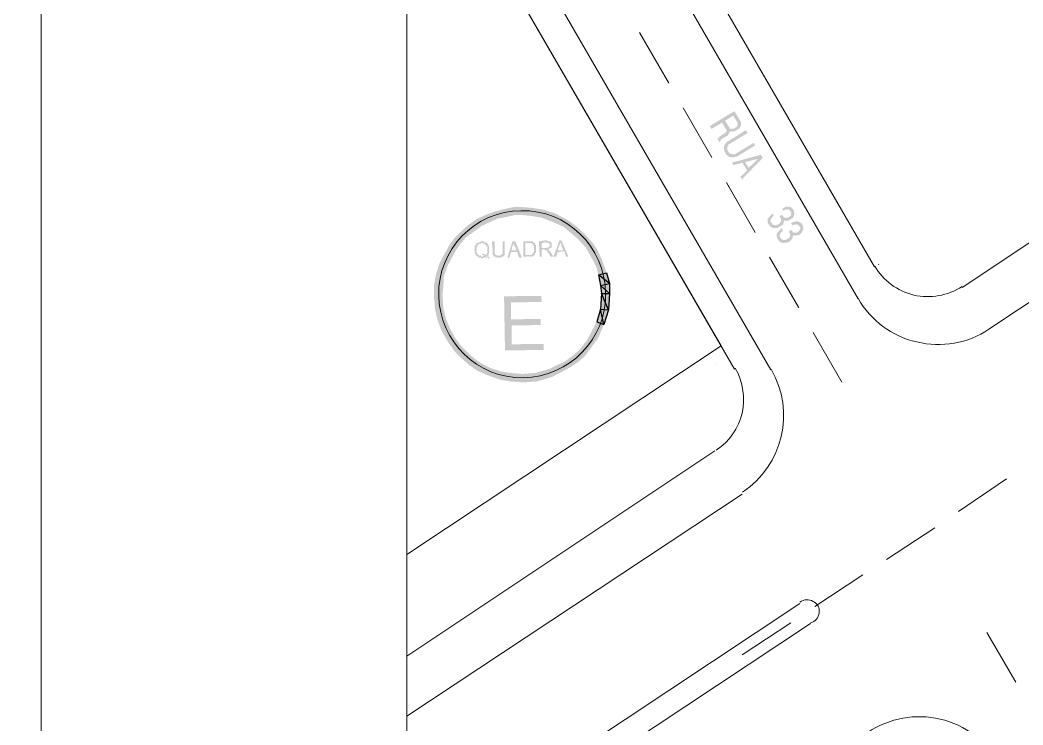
# Model space of a CAD drawing. Header units: millimetres. Extents: x 1345 to 2117, y 1214 to 1365.
# Drawn here: x 1553.41 to 1563.29, y 1281.62 to 1288.56 of the extents above; entities that cross this region are included whole.
import ezdxf

# ---------------------------------------------------------------- set-up
doc = ezdxf.new("R2010")
doc.units = ezdxf.units.MM
doc.header["$LTSCALE"] = 0.5
doc.layers.add('02', color=2, linetype='Continuous')

msp = doc.modelspace()

# ---------------------------------------------------------------- hatches: boundary and pattern name
at = {"true_color": 0x000007}
h = msp.add_hatch(color=7, dxfattribs=at)
h.paths.add_polyline_path([(1560.2949, 1287.3631), (1560.2746, 1287.3965), (1560.2802, 1287.3999), (1560.2819, 1287.3971), (1560.2858, 1287.4033), (1560.2914, 1287.4067), (1560.293, 1287.4039), (1560.2935, 1287.4156), (1560.2952, 1287.4128), (1560.2991, 1287.419), (1560.3008, 1287.4162), (1560.3047, 1287.4224), (1560.3064, 1287.4196), (1560.3103, 1287.4257), (1560.3158, 1287.4291), (1560.3175, 1287.4263), (1560.3214, 1287.4325), (1560.327, 1287.4359), (1560.3287, 1287.4331), (1560.3298, 1287.4376), (1560.3343, 1287.4365), (1560.3354, 1287.441), (1560.3409, 1287.4443), (1560.3454, 1287.4432), (1560.3465, 1287.4477), (1560.3521, 1287.4511), (1560.3538, 1287.4483), (1560.3577, 1287.4545), (1560.3543, 1287.4601), (1560.3599, 1287.4634), (1560.3616, 1287.4606), (1560.3637, 1287.4696), (1560.3693, 1287.473), (1560.3659, 1287.4786), (1560.3626, 1287.4841), (1560.3592, 1287.4897), (1560.3203, 1287.5538), (1560.2172, 1287.4913), (1560.2003, 1287.5192), (1560.4428, 1287.6662), (1560.4952, 1287.5798), (1560.4986, 1287.5742), (1560.5019, 1287.5686), (1560.5053, 1287.5631), (1560.5087, 1287.5575), (1560.5048, 1287.5513), (1560.5065, 1287.5485), (1560.5082, 1287.5457), (1560.5099, 1287.543), (1560.5116, 1287.5402), (1560.506, 1287.5368), (1560.5077, 1287.534), (1560.5094, 1287.5312), (1560.5038, 1287.5278), (1560.5072, 1287.5223), (1560.5016, 1287.5189), (1560.505, 1287.5133), (1560.4994, 1287.5099), (1560.4938, 1287.5065), (1560.4972, 1287.501), (1560.4917, 1287.4976), (1560.4944, 1287.4993), (1560.4861, 1287.4942), (1560.4889, 1287.4959), (1560.4805, 1287.4908), (1560.4777, 1287.4891), (1560.4721, 1287.4858), (1560.4666, 1287.4824), (1560.461, 1287.479), (1560.4554, 1287.4756), (1560.4498, 1287.4722), (1560.4443, 1287.4689), (1560.4387, 1287.4655), (1560.4297, 1287.4677), (1560.4242, 1287.4643), (1560.4152, 1287.4665), (1560.418, 1287.4682), (1560.4096, 1287.4631), (1560.4062, 1287.4687), (1560.4007, 1287.4653), (1560.3973, 1287.4709), (1560.4018, 1287.4698), (1560.3945, 1287.4692), (1560.3962, 1287.4664), (1560.3923, 1287.4602), (1560.3957, 1287.4547), (1560.3901, 1287.4513), (1560.3879, 1287.4423), (1560.3823, 1287.4389), (1560.3768, 1287.4356), (1560.3801, 1287.43), (1560.3746, 1287.4266), (1560.369, 1287.4232), (1560.3634, 1287.4198), (1560.3578, 1287.4165), (1560.3606, 1287.4182), (1560.3523, 1287.4131), (1560.3467, 1287.4097), (1560.3495, 1287.4114), (1560.3439, 1287.408), (1560.3383, 1287.4046), (1560.3328, 1287.4012), (1560.3272, 1287.3979), (1560.3216, 1287.3945), (1560.316, 1287.3911), (1560.3104, 1287.3877), (1560.3083, 1287.3788), (1560.3027, 1287.3754), (1560.3061, 1287.3698)])
h.paths.add_polyline_path([(1560.453, 1287.5047), (1560.4586, 1287.5081), (1560.4603, 1287.5053), (1560.4642, 1287.5114), (1560.4636, 1287.5187), (1560.4681, 1287.5176), (1560.4692, 1287.5221), (1560.4737, 1287.521), (1560.4714, 1287.531), (1560.4758, 1287.5299), (1560.4753, 1287.5372), (1560.4719, 1287.5428), (1560.4775, 1287.5462), (1560.4741, 1287.5517), (1560.4707, 1287.5573), (1560.4318, 1287.6214), (1560.351, 1287.5724), (1560.3898, 1287.5083), (1560.3926, 1287.51), (1560.3932, 1287.5027), (1560.396, 1287.5044), (1560.3966, 1287.4971), (1560.3994, 1287.4988), (1560.4, 1287.4916), (1560.4028, 1287.4933), (1560.4056, 1287.495), (1560.4073, 1287.4922), (1560.4089, 1287.4894), (1560.4128, 1287.4955), (1560.4162, 1287.49), (1560.4179, 1287.4872), (1560.4218, 1287.4934), (1560.4235, 1287.4906), (1560.4274, 1287.4967), (1560.429, 1287.4939), (1560.4363, 1287.4945), (1560.4419, 1287.4979), (1560.4436, 1287.4951), (1560.4475, 1287.5013), (1560.4492, 1287.4985), (1560.453, 1287.5047), (1560.4547, 1287.5019)])
for points in [[(1560.4689, 1287.2207), (1560.4717, 1287.2224), (1560.4633, 1287.2173), (1560.4571, 1287.2212), (1560.4516, 1287.2179), (1560.446, 1287.2145), (1560.4404, 1287.2111), (1560.437, 1287.2167), (1560.4315, 1287.2133), (1560.4331, 1287.2105), (1560.4259, 1287.2099), (1560.4225, 1287.2155), (1560.4169, 1287.2121), (1560.4186, 1287.2093), (1560.408, 1287.2143), (1560.4097, 1287.2115), (1560.4007, 1287.2137), (1560.3973, 1287.2193), (1560.3917, 1287.2159), (1560.3884, 1287.2215), (1560.3794, 1287.2237), (1560.3822, 1287.2254), (1560.376, 1287.2292), (1560.3788, 1287.2309), (1560.3671, 1287.2314), (1560.3699, 1287.2331), (1560.3637, 1287.237), (1560.3665, 1287.2387), (1560.3603, 1287.2426), (1560.3631, 1287.2443), (1560.3569, 1287.2482), (1560.3597, 1287.2499), (1560.3536, 1287.2537), (1560.3563, 1287.2554), (1560.3502, 1287.2593), (1560.3547, 1287.2582), (1560.3468, 1287.2649), (1560.3513, 1287.2638), (1560.3434, 1287.2705), (1560.3479, 1287.2694), (1560.3417, 1287.2733), (1560.3445, 1287.2749), (1560.3439, 1287.2822), (1560.3467, 1287.2839), (1560.3405, 1287.2878), (1560.3433, 1287.2895), (1560.3372, 1287.2934), (1560.3399, 1287.2951), (1560.3427, 1287.2967), (1560.3394, 1287.3023), (1560.336, 1287.3079), (1560.3416, 1287.3113), (1560.3382, 1287.3169), (1560.3437, 1287.3202), (1560.3404, 1287.3258), (1560.3459, 1287.3292), (1560.3481, 1287.3381), (1560.3537, 1287.3415), (1560.3559, 1287.3505), (1560.3576, 1287.3477), (1560.3615, 1287.3539), (1560.3632, 1287.3511), (1560.3671, 1287.3572), (1560.3637, 1287.3628), (1560.3693, 1287.3662), (1560.3709, 1287.3634), (1560.372, 1287.3679), (1560.3765, 1287.3668), (1560.3776, 1287.3713), (1560.3821, 1287.3702), (1560.556, 1287.4794), (1560.5729, 1287.4516), (1560.3945, 1287.3434), (1560.3973, 1287.3451), (1560.3889, 1287.34), (1560.3917, 1287.3417), (1560.3862, 1287.3383), (1560.3806, 1287.3349), (1560.384, 1287.3294), (1560.3784, 1287.326), (1560.3762, 1287.317), (1560.3706, 1287.3136), (1560.374, 1287.3081), (1560.3718, 1287.2991), (1560.3752, 1287.2935), (1560.3696, 1287.2902), (1560.3713, 1287.2874), (1560.373, 1287.2846), (1560.3747, 1287.2818), (1560.3764, 1287.279), (1560.3781, 1287.2762), (1560.3797, 1287.2734), (1560.3814, 1287.2706), (1560.3848, 1287.2651), (1560.3882, 1287.2595), (1560.3916, 1287.2539), (1560.395, 1287.2483), (1560.4005, 1287.2517), (1560.4039, 1287.2461), (1560.4095, 1287.2495), (1560.4129, 1287.244), (1560.4218, 1287.2418), (1560.4274, 1287.2451), (1560.4308, 1287.2396), (1560.4364, 1287.2429), (1560.4453, 1287.2407), (1560.4481, 1287.2424), (1560.4509, 1287.2441), (1560.4537, 1287.2458), (1560.4565, 1287.2475), (1560.4592, 1287.2492), (1560.6321, 1287.354), (1560.6473, 1287.3289)], [(1560.888, 1286.5294), (1560.8908, 1286.5311), (1560.8825, 1286.526), (1560.8852, 1286.5277), (1560.8797, 1286.5243), (1560.8741, 1286.5209), (1560.8685, 1286.5175), (1560.8629, 1286.5142), (1560.8596, 1286.5197), (1560.854, 1286.5164), (1560.8484, 1286.513), (1560.845, 1286.5185), (1560.8395, 1286.5152), (1560.8305, 1286.5174), (1560.8249, 1286.514), (1560.8215, 1286.5196), (1560.816, 1286.5162), (1560.8126, 1286.5218), (1560.8036, 1286.524), (1560.8081, 1286.5229), (1560.8002, 1286.5295), (1560.8047, 1286.5284), (1560.7913, 1286.5317), (1560.7958, 1286.5306), (1560.7896, 1286.5345), (1560.7924, 1286.5362), (1560.7862, 1286.5401), (1560.789, 1286.5418), (1560.7828, 1286.5457), (1560.7856, 1286.5473), (1560.7795, 1286.5512), (1560.7822, 1286.5529), (1560.7761, 1286.5568), (1560.7789, 1286.5585), (1560.7727, 1286.5624), (1560.7755, 1286.5641), (1560.7693, 1286.568), (1560.7721, 1286.5697), (1560.7715, 1286.5769), (1560.7743, 1286.5786), (1560.7681, 1286.5825), (1560.7709, 1286.5842), (1560.7703, 1286.5914), (1560.767, 1286.597), (1560.7725, 1286.6004), (1560.7742, 1286.5976), (1560.7691, 1286.606), (1560.7747, 1286.6094), (1560.7764, 1286.6066), (1560.7769, 1286.6183), (1560.7786, 1286.6155), (1560.7825, 1286.6217), (1560.7842, 1286.6189), (1560.7864, 1286.6279), (1560.792, 1286.6312), (1560.7975, 1286.6346), (1560.7997, 1286.6436), (1560.8053, 1286.647), (1560.8081, 1286.6486), (1560.8109, 1286.6503), (1560.8137, 1286.652), (1560.8192, 1286.6554), (1560.822, 1286.6571), (1560.8311, 1286.6359), (1560.8255, 1286.6325), (1560.83, 1286.6314), (1560.8199, 1286.6291), (1560.8171, 1286.6274), (1560.8205, 1286.6219), (1560.8149, 1286.6185), (1560.8094, 1286.6151), (1560.8038, 1286.6117), (1560.8072, 1286.6062), (1560.8016, 1286.6028), (1560.7994, 1286.5938), (1560.7972, 1286.5849), (1560.8006, 1286.5793), (1560.804, 1286.5737), (1560.8073, 1286.5681), (1560.8107, 1286.5626), (1560.8141, 1286.557), (1560.8175, 1286.5514), (1560.8192, 1286.5486), (1560.8247, 1286.552), (1560.8264, 1286.5492), (1560.8281, 1286.5464), (1560.8298, 1286.5436), (1560.8337, 1286.5498), (1560.8371, 1286.5442), (1560.8388, 1286.5414), (1560.8427, 1286.5476), (1560.846, 1286.542), (1560.8516, 1286.5454), (1560.8572, 1286.5488), (1560.8606, 1286.5432), (1560.8661, 1286.5466), (1560.8689, 1286.5483), (1560.8717, 1286.55), (1560.8745, 1286.5517), (1560.8773, 1286.5534), (1560.8801, 1286.5551), (1560.8829, 1286.5567), (1560.8857, 1286.5584), (1560.8912, 1286.5618), (1560.8934, 1286.5708), (1560.899, 1286.5741), (1560.9012, 1286.5831), (1560.9029, 1286.5803), (1560.9068, 1286.5865), (1560.9034, 1286.5921), (1560.9051, 1286.5893), (1560.9, 1286.5976), (1560.9056, 1286.601), (1560.9073, 1286.5982), (1560.9039, 1286.6038), (1560.9005, 1286.6094), (1560.8971, 1286.615), (1560.8938, 1286.6205), (1560.8904, 1286.6261), (1560.887, 1286.6317), (1560.9121, 1286.6469), (1560.9155, 1286.6413), (1560.9188, 1286.6357), (1560.9216, 1286.6374), (1560.9222, 1286.6302), (1560.925, 1286.6319), (1560.9256, 1286.6246), (1560.9284, 1286.6263), (1560.929, 1286.619), (1560.9318, 1286.6207), (1560.9363, 1286.6196), (1560.9379, 1286.6168), (1560.9396, 1286.614), (1560.9452, 1286.6174), (1560.9469, 1286.6146), (1560.9486, 1286.6118), (1560.9542, 1286.6152), (1560.9559, 1286.6124), (1560.9597, 1286.6186), (1560.9614, 1286.6158), (1560.9687, 1286.6164), (1560.9743, 1286.6198), (1560.9798, 1286.6232), (1560.9854, 1286.6265), (1560.991, 1286.6299), (1560.9932, 1286.6389), (1560.9949, 1286.6361), (1560.996, 1286.6406), (1561.0005, 1286.6395), (1561.0016, 1286.6439), (1560.9982, 1286.6495), (1561.0027, 1286.6484), (1561.0038, 1286.6529), (1561.0004, 1286.6585), (1561.0048, 1286.6574), (1560.9987, 1286.6613), (1561.0043, 1286.6646), (1561.0009, 1286.6702), (1560.9975, 1286.6758), (1560.9941, 1286.6814), (1560.9907, 1286.6869), (1560.9874, 1286.6925), (1560.9818, 1286.6891), (1560.9846, 1286.6908), (1560.9784, 1286.6947), (1560.9812, 1286.6964), (1560.975, 1286.7003), (1560.9694, 1286.6969), (1560.9722, 1286.6986), (1560.9605, 1286.6991), (1560.9633, 1286.7008), (1560.9577, 1286.6974), (1560.9487, 1286.6996), (1560.9432, 1286.6962), (1560.9376, 1286.6929), (1560.932, 1286.6895), (1560.9264, 1286.6861), (1560.9146, 1286.7056), (1560.9202, 1286.709), (1560.9258, 1286.7124), (1560.9313, 1286.7157), (1560.9369, 1286.7191), (1560.9425, 1286.7225), (1560.947, 1286.7214), (1560.9514, 1286.7203), (1560.9525, 1286.7248), (1560.957, 1286.7237), (1560.9581, 1286.7282), (1560.9626, 1286.7271), (1560.9671, 1286.726), (1560.9688, 1286.7232), (1560.9726, 1286.7294), (1560.976, 1286.7238), (1560.9816, 1286.7272), (1560.9833, 1286.7244), (1560.985, 1286.7216), (1560.9906, 1286.725), (1560.9939, 1286.7194), (1560.9995, 1286.7228), (1561.0029, 1286.7172), (1561.0063, 1286.7116), (1561.0097, 1286.706), (1561.0152, 1286.7094), (1561.0186, 1286.7038), (1561.022, 1286.6983), (1561.0254, 1286.6927), (1561.0288, 1286.6871), (1561.0321, 1286.6815), (1561.0338, 1286.6788), (1561.0282, 1286.6754), (1561.0299, 1286.6726), (1561.0316, 1286.6698), (1561.0333, 1286.667), (1561.035, 1286.6642), (1561.0294, 1286.6608), (1561.0328, 1286.6553), (1561.0306, 1286.6463), (1561.0284, 1286.6374), (1561.0228, 1286.634), (1561.0262, 1286.6284), (1561.0207, 1286.625), (1561.0234, 1286.6267), (1561.0185, 1286.6161), (1561.0129, 1286.6127), (1561.0157, 1286.6144), (1561.0101, 1286.611), (1561.0045, 1286.6076), (1560.9989, 1286.6042), (1560.9934, 1286.6009), (1560.9878, 1286.5975), (1560.9822, 1286.5941), (1560.9766, 1286.5907), (1560.9711, 1286.5873), (1560.9621, 1286.5895), (1560.9565, 1286.5862), (1560.9476, 1286.5883), (1560.9504, 1286.59), (1560.942, 1286.585), (1560.9386, 1286.5905), (1560.9414, 1286.5922), (1560.9297, 1286.5927), (1560.9325, 1286.5944), (1560.933, 1286.5872), (1560.9303, 1286.5855), (1560.9281, 1286.5765), (1560.9314, 1286.5709), (1560.9259, 1286.5676), (1560.9292, 1286.562), (1560.9237, 1286.5586), (1560.9181, 1286.5552), (1560.9215, 1286.5497), (1560.9159, 1286.5463), (1560.9103, 1286.5429), (1560.9048, 1286.5395), (1560.8992, 1286.5361), (1560.8936, 1286.5327), (1560.888, 1286.5294), (1560.8908, 1286.5311)], [(1560.9793, 1286.3788), (1560.9821, 1286.3805), (1560.9737, 1286.3755), (1560.9765, 1286.3771), (1560.9709, 1286.3738), (1560.962, 1286.376), (1560.9564, 1286.3726), (1560.9508, 1286.3692), (1560.9419, 1286.3714), (1560.9363, 1286.368), (1560.9273, 1286.3702), (1560.9218, 1286.3668), (1560.9184, 1286.3724), (1560.9128, 1286.369), (1560.9094, 1286.3746), (1560.9038, 1286.3712), (1560.9005, 1286.3768), (1560.8949, 1286.3734), (1560.8915, 1286.379), (1560.8943, 1286.3807), (1560.8881, 1286.3846), (1560.8909, 1286.3863), (1560.8826, 1286.3812), (1560.8792, 1286.3868), (1560.8837, 1286.3857), (1560.8758, 1286.3923), (1560.8803, 1286.3912), (1560.8724, 1286.3979), (1560.8769, 1286.3968), (1560.8707, 1286.4007), (1560.8735, 1286.4024), (1560.8673, 1286.4063), (1560.8701, 1286.408), (1560.864, 1286.4118), (1560.8668, 1286.4135), (1560.8606, 1286.4174), (1560.8634, 1286.4191), (1560.8572, 1286.423), (1560.8628, 1286.4264), (1560.8594, 1286.432), (1560.8622, 1286.4336), (1560.856, 1286.4375), (1560.8588, 1286.4392), (1560.8616, 1286.4409), (1560.8582, 1286.4465), (1560.8604, 1286.4554), (1560.8626, 1286.4644), (1560.8682, 1286.4678), (1560.8648, 1286.4734), (1560.8704, 1286.4767), (1560.8721, 1286.4739), (1560.876, 1286.4801), (1560.8776, 1286.4773), (1560.8781, 1286.4891), (1560.8798, 1286.4863), (1560.8837, 1286.4924), (1560.8854, 1286.4897), (1560.8893, 1286.4958), (1560.891, 1286.493), (1560.8949, 1286.4992), (1560.8943, 1286.5065), (1560.8988, 1286.5054), (1560.8999, 1286.5099), (1560.9054, 1286.5132), (1560.9099, 1286.5121), (1560.919, 1286.4909), (1560.9168, 1286.482), (1560.9195, 1286.4837), (1560.9112, 1286.4786), (1560.9084, 1286.4769), (1560.9028, 1286.4735), (1560.8972, 1286.4701), (1560.9006, 1286.4646), (1560.895, 1286.4612), (1560.8895, 1286.4578), (1560.8929, 1286.4522), (1560.8873, 1286.4489), (1560.8907, 1286.4433), (1560.8851, 1286.4399), (1560.8885, 1286.4343), (1560.8918, 1286.4287), (1560.8952, 1286.4232), (1560.8986, 1286.4176), (1560.9003, 1286.4148), (1560.902, 1286.412), (1560.9037, 1286.4092), (1560.9054, 1286.4064), (1560.9071, 1286.4037), (1560.9126, 1286.407), (1560.916, 1286.4015), (1560.925, 1286.3993), (1560.9339, 1286.3971), (1560.9395, 1286.4005), (1560.9485, 1286.3983), (1560.954, 1286.4016), (1560.9568, 1286.4033), (1560.9596, 1286.405), (1560.9624, 1286.4067), (1560.9652, 1286.4084), (1560.968, 1286.4101), (1560.9708, 1286.4118), (1560.9735, 1286.4135), (1560.9791, 1286.4169), (1560.9847, 1286.4202), (1560.9869, 1286.4292), (1560.9925, 1286.4326), (1560.9891, 1286.4381), (1560.9947, 1286.4415), (1560.9913, 1286.4471), (1560.9935, 1286.4561), (1560.9952, 1286.4533), (1560.9901, 1286.4616), (1560.9918, 1286.4588), (1560.9867, 1286.4672), (1560.985, 1286.47), (1560.9816, 1286.4756), (1560.9783, 1286.4811), (1561.0034, 1286.4964), (1561.0061, 1286.498), (1561.0067, 1286.4908), (1561.0101, 1286.4852), (1561.0129, 1286.4869), (1561.0118, 1286.4824), (1561.0163, 1286.4813), (1561.0152, 1286.4768), (1561.0197, 1286.4757), (1561.0186, 1286.4713), (1561.0241, 1286.4746), (1561.0258, 1286.4719), (1561.0275, 1286.4691), (1561.0331, 1286.4724), (1561.0365, 1286.4669), (1561.0421, 1286.4703), (1561.051, 1286.4681), (1561.0566, 1286.4714), (1561.0622, 1286.4748), (1561.0677, 1286.4782), (1561.0733, 1286.4816), (1561.0789, 1286.485), (1561.0845, 1286.4883), (1561.0839, 1286.4956), (1561.0867, 1286.4973), (1561.0894, 1286.499), (1561.0922, 1286.5007), (1561.0861, 1286.5046), (1561.0916, 1286.5079), (1561.0944, 1286.5096), (1561.0883, 1286.5135), (1561.0927, 1286.5124), (1561.0905, 1286.5225), (1561.0921, 1286.5197), (1561.0871, 1286.528), (1561.0888, 1286.5253), (1561.0854, 1286.5308), (1561.082, 1286.5364), (1561.0786, 1286.542), (1561.0697, 1286.5442), (1561.0725, 1286.5459), (1561.0663, 1286.5498), (1561.0691, 1286.5514), (1561.0573, 1286.552), (1561.0601, 1286.5536), (1561.0518, 1286.5486), (1561.0484, 1286.5541), (1561.0512, 1286.5558), (1561.0456, 1286.5525), (1561.04, 1286.5491), (1561.0344, 1286.5457), (1561.0311, 1286.5513), (1561.0255, 1286.5479), (1561.0199, 1286.5445), (1561.0143, 1286.5411), (1561.0008, 1286.5634), (1561.0025, 1286.5606), (1561.0064, 1286.5668), (1561.012, 1286.5702), (1561.0136, 1286.5674), (1561.0175, 1286.5736), (1561.0231, 1286.577), (1561.0265, 1286.5714), (1561.0321, 1286.5748), (1561.0338, 1286.572), (1561.0349, 1286.5764), (1561.0393, 1286.5754), (1561.0404, 1286.5798), (1561.0449, 1286.5787), (1561.0494, 1286.5776), (1561.0522, 1286.5793), (1561.055, 1286.581), (1561.0605, 1286.5844), (1561.0639, 1286.5788), (1561.0695, 1286.5822), (1561.0729, 1286.5766), (1561.0784, 1286.58), (1561.0818, 1286.5744), (1561.0908, 1286.5722), (1561.0942, 1286.5667), (1561.0975, 1286.5611), (1561.1031, 1286.5645), (1561.1065, 1286.5589), (1561.1099, 1286.5533), (1561.1133, 1286.5477), (1561.1149, 1286.5449), (1561.1166, 1286.5422), (1561.1183, 1286.5394), (1561.12, 1286.5366), (1561.1217, 1286.5338), (1561.1161, 1286.5304), (1561.1195, 1286.5248), (1561.1229, 1286.5193), (1561.1207, 1286.5103), (1561.1241, 1286.5047), (1561.1185, 1286.5014), (1561.1219, 1286.4958), (1561.1163, 1286.4924), (1561.1141, 1286.4834), (1561.1085, 1286.4801), (1561.1119, 1286.4745), (1561.1063, 1286.4711), (1561.1008, 1286.4677), (1561.1036, 1286.4694), (1561.098, 1286.466), (1561.0958, 1286.4571), (1561.0902, 1286.4537), (1561.0846, 1286.4503), (1561.0791, 1286.4469), (1561.0735, 1286.4436), (1561.0701, 1286.4491), (1561.0645, 1286.4458), (1561.059, 1286.4424), (1561.0534, 1286.439), (1561.05, 1286.4446), (1561.0444, 1286.4412), (1561.0388, 1286.4378), (1561.0355, 1286.4434), (1561.0299, 1286.44), (1561.0327, 1286.4417), (1561.0265, 1286.4456), (1561.0209, 1286.4422), (1561.0176, 1286.4478), (1561.0209, 1286.4422), (1561.0181, 1286.4405), (1561.0215, 1286.4349), (1561.016, 1286.4316), (1561.0193, 1286.426), (1561.0138, 1286.4226), (1561.0171, 1286.417), (1561.0116, 1286.4136), (1561.0094, 1286.4047), (1561.0038, 1286.4013), (1560.9982, 1286.3979), (1560.996, 1286.389), (1560.9904, 1286.3856), (1560.9849, 1286.3822), (1560.9793, 1286.3788), (1560.9821, 1286.3805)], [(1558.1597, 1286.3854), (1558.1782, 1286.3854), (1558.1782, 1286.2974), (1558.1782, 1286.2882), (1558.1782, 1286.2789), (1558.1782, 1286.2696), (1558.1782, 1286.2604), (1558.1782, 1286.2511), (1558.1689, 1286.2418), (1558.1689, 1286.2465), (1558.1689, 1286.2326), (1558.1597, 1286.2326), (1558.1597, 1286.2372), (1558.1504, 1286.2326), (1558.1504, 1286.2372), (1558.1504, 1286.2233), (1558.1504, 1286.2279), (1558.1411, 1286.2233), (1558.1411, 1286.2279), (1558.1319, 1286.2233), (1558.1319, 1286.2279), (1558.1272, 1286.2233), (1558.1226, 1286.2279), (1558.118, 1286.2233), (1558.1133, 1286.2279), (1558.1087, 1286.2233), (1558.1041, 1286.2279), (1558.0994, 1286.2233), (1558.0948, 1286.2279), (1558.0902, 1286.2233), (1558.0855, 1286.2279), (1558.0902, 1286.2326), (1558.0855, 1286.2372), (1558.0809, 1286.2326), (1558.0809, 1286.2372), (1558.0716, 1286.2326), (1558.0716, 1286.2418), (1558.0716, 1286.2465), (1558.0716, 1286.2511), (1558.0624, 1286.2511), (1558.0624, 1286.2604), (1558.0624, 1286.2696), (1558.0624, 1286.2789), (1558.0624, 1286.2882), (1558.0531, 1286.3854), (1558.0809, 1286.3854), (1558.0809, 1286.2882), (1558.0809, 1286.2789), (1558.0809, 1286.2696), (1558.0809, 1286.2604), (1558.0902, 1286.2604), (1558.0855, 1286.2604), (1558.0902, 1286.2511), (1558.0855, 1286.2511), (1558.0994, 1286.2511), (1558.0994, 1286.2418), (1558.0948, 1286.2465), (1558.1087, 1286.2418), (1558.1041, 1286.2465), (1558.118, 1286.2418), (1558.1133, 1286.2465), (1558.1272, 1286.2418), (1558.1226, 1286.2465), (1558.1319, 1286.2418), (1558.1319, 1286.2465), (1558.1411, 1286.2418), (1558.1411, 1286.2465), (1558.1411, 1286.2511), (1558.1504, 1286.2511), (1558.1504, 1286.2604), (1558.1597, 1286.2604), (1558.1597, 1286.2696), (1558.1597, 1286.2789), (1558.1597, 1286.2882), (1558.1597, 1286.2974)], [(1558.5627, 1285.3154), (1558.1828, 1285.3107), (1558.1736, 1285.8435), (1558.5395, 1285.8481), (1558.5441, 1285.7879), (1558.243, 1285.7832), (1558.243, 1285.6165), (1558.5349, 1285.6211), (1558.5349, 1285.5609), (1558.2477, 1285.5562), (1558.2477, 1285.371), (1558.5627, 1285.3756)]]:
    msp.add_hatch(color=7, dxfattribs=at).paths.add_polyline_path(points)
h = msp.add_hatch(color=7, dxfattribs=at)
h.paths.add_polyline_path([(1560.518, 1286.9951), (1560.5028, 1287.0202), (1560.5679, 1287.0825), (1560.5223, 1287.1578), (1560.4335, 1287.1345), (1560.4183, 1287.1596), (1560.7031, 1287.2369), (1560.7217, 1287.2062)])
h.paths.add_polyline_path([(1560.5835, 1287.1072), (1560.6742, 1287.1965), (1560.548, 1287.1657)])
h = msp.add_hatch(color=7, dxfattribs=at)
h.paths.add_polyline_path([(1558.2847, 1286.6449), (1558.2755, 1286.7236), (1558.206, 1286.6263)])
h.paths.add_polyline_path([(1558.2755, 1286.7236), (1558.206, 1286.6263), (1558.1874, 1286.7051)])
h.paths.add_polyline_path([(1558.206, 1286.6263), (1558.1874, 1286.7051), (1558.1087, 1286.6078)])
h.paths.add_polyline_path([(1558.1874, 1286.7051), (1558.1087, 1286.6078), (1558.0809, 1286.6773)])
h.paths.add_polyline_path([(1558.1087, 1286.6078), (1558.0809, 1286.6773), (1558.0253, 1286.5707)])
h.paths.add_polyline_path([(1558.0809, 1286.6773), (1558.0253, 1286.5707), (1558.0022, 1286.6495)])
h.paths.add_polyline_path([(1558.0253, 1286.5707), (1558.0022, 1286.6495), (1557.9558, 1286.5383)])
h.paths.add_polyline_path([(1558.0022, 1286.6495), (1557.9558, 1286.5383), (1557.9095, 1286.6078)])
h.paths.add_polyline_path([(1557.9558, 1286.5383), (1557.9095, 1286.6078), (1557.8678, 1286.4735)])
h.paths.add_polyline_path([(1557.9095, 1286.6078), (1557.8678, 1286.4735), (1557.8122, 1286.5383)])
h.paths.add_polyline_path([(1557.8678, 1286.4735), (1557.8122, 1286.5383), (1557.7983, 1286.4225)])
h.paths.add_polyline_path([(1557.8122, 1286.5383), (1557.7983, 1286.4225), (1557.7427, 1286.4735)])
h.paths.add_polyline_path([(1557.7983, 1286.4225), (1557.7427, 1286.4735), (1557.7427, 1286.3577)])
h.paths.add_polyline_path([(1557.7427, 1286.4735), (1557.7427, 1286.3577), (1557.6825, 1286.4132)])
h.paths.add_polyline_path([(1557.7427, 1286.3577), (1557.6825, 1286.4132), (1557.7057, 1286.3067)])
h.paths.add_polyline_path([(1557.6825, 1286.4132), (1557.7057, 1286.3067), (1557.6362, 1286.3484)])
h.paths.add_polyline_path([(1557.7057, 1286.3067), (1557.6362, 1286.3484), (1557.6547, 1286.214)])
h.paths.add_polyline_path([(1557.6362, 1286.3484), (1557.6547, 1286.214), (1557.5806, 1286.2511)])
h.paths.add_polyline_path([(1557.6547, 1286.214), (1557.5806, 1286.2511), (1557.6177, 1286.1446)])
h.paths.add_polyline_path([(1557.5806, 1286.2511), (1557.6177, 1286.1446), (1557.5389, 1286.1724)])
h.paths.add_polyline_path([(1557.6177, 1286.1446), (1557.5389, 1286.1724), (1557.5806, 1286.038)])
h.paths.add_polyline_path([(1557.5389, 1286.1724), (1557.5806, 1286.038), (1557.5019, 1286.0565)])
h.paths.add_polyline_path([(1557.5806, 1286.038), (1557.5019, 1286.0565), (1557.576, 1285.9407)])
h.paths.add_polyline_path([(1557.5019, 1286.0565), (1557.576, 1285.9407), (1557.4833, 1285.95)])
h.paths.add_polyline_path([(1557.576, 1285.9407), (1557.4833, 1285.95), (1557.5667, 1285.8527)])
h.paths.add_polyline_path([(1557.4833, 1285.95), (1557.5667, 1285.8527), (1557.4833, 1285.8435)])
h.paths.add_polyline_path([(1557.5667, 1285.8527), (1557.4833, 1285.8435), (1557.576, 1285.7276)])
h.paths.add_polyline_path([(1557.4833, 1285.8435), (1557.576, 1285.7276), (1557.4926, 1285.7184)])
h.paths.add_polyline_path([(1557.576, 1285.7276), (1557.4926, 1285.7184), (1557.5991, 1285.6304)])
h.paths.add_polyline_path([(1557.4926, 1285.7184), (1557.5991, 1285.6304), (1557.5204, 1285.6026)])
h.paths.add_polyline_path([(1557.5991, 1285.6304), (1557.5204, 1285.6026), (1557.6362, 1285.5377)])
h.paths.add_polyline_path([(1557.5204, 1285.6026), (1557.6362, 1285.5377), (1557.5574, 1285.5053)])
h.paths.add_polyline_path([(1557.6362, 1285.5377), (1557.5574, 1285.5053), (1557.6872, 1285.4404)])
h.paths.add_polyline_path([(1557.5574, 1285.5053), (1557.6872, 1285.4404), (1557.6177, 1285.3987)])
h.paths.add_polyline_path([(1557.6872, 1285.4404), (1557.6177, 1285.3987), (1557.752, 1285.3524)])
h.paths.add_polyline_path([(1557.6177, 1285.3987), (1557.752, 1285.3524), (1557.6872, 1285.3015)])
h.paths.add_polyline_path([(1557.752, 1285.3524), (1557.6872, 1285.3015), (1557.8122, 1285.2922)])
h.paths.add_polyline_path([(1557.6872, 1285.3015), (1557.8122, 1285.2922), (1557.7613, 1285.2273)])
h.paths.add_polyline_path([(1557.8122, 1285.2922), (1557.7613, 1285.2273), (1557.8863, 1285.2273)])
h.paths.add_polyline_path([(1557.7613, 1285.2273), (1557.8863, 1285.2273), (1557.8308, 1285.1671)])
h.paths.add_polyline_path([(1557.8863, 1285.2273), (1557.8308, 1285.1671), (1557.9466, 1285.1857)])
h.paths.add_polyline_path([(1557.8308, 1285.1671), (1557.9466, 1285.1857), (1557.9095, 1285.1115)])
h.paths.add_polyline_path([(1557.9466, 1285.1857), (1557.9095, 1285.1115), (1558.0346, 1285.1393)])
h.paths.add_polyline_path([(1557.9095, 1285.1115), (1558.0346, 1285.1393), (1558.0022, 1285.0698)])
h.paths.add_polyline_path([(1558.0346, 1285.1393), (1558.0022, 1285.0698), (1558.1504, 1285.1023)])
h.paths.add_polyline_path([(1558.0022, 1285.0698), (1558.1504, 1285.1023), (1558.1319, 1285.0235)])
h.paths.add_polyline_path([(1558.1504, 1285.1023), (1558.1319, 1285.0235), (1558.243, 1285.0884)])
h.paths.add_polyline_path([(1558.1319, 1285.0235), (1558.243, 1285.0884), (1558.2338, 1285.005)])
h.paths.add_polyline_path([(1558.243, 1285.0884), (1558.2338, 1285.005), (1558.3542, 1285.0791)])
h.paths.add_polyline_path([(1558.2338, 1285.005), (1558.3542, 1285.0791), (1558.3635, 1284.9957)])
h.paths.add_polyline_path([(1558.3542, 1285.0791), (1558.3635, 1284.9957), (1558.4793, 1285.0884)])
h.paths.add_polyline_path([(1558.3635, 1284.9957), (1558.4793, 1285.0884), (1558.4978, 1285.005)])
h.paths.add_polyline_path([(1558.4793, 1285.0884), (1558.4978, 1285.005), (1558.6229, 1285.1301)])
h.paths.add_polyline_path([(1558.4978, 1285.005), (1558.6229, 1285.1301), (1558.6507, 1285.0513)])
h.paths.add_polyline_path([(1558.6229, 1285.1301), (1558.6507, 1285.0513), (1558.7758, 1285.2042)])
h.paths.add_polyline_path([(1558.6507, 1285.0513), (1558.7758, 1285.2042), (1558.8175, 1285.1393)])
h.paths.add_polyline_path([(1558.7758, 1285.2042), (1558.8175, 1285.1393), (1558.8452, 1285.2551)])
h.paths.add_polyline_path([(1558.8175, 1285.1393), (1558.8452, 1285.2551), (1558.9008, 1285.1949)])
h.paths.add_polyline_path([(1558.8452, 1285.2551), (1558.9008, 1285.1949), (1558.9101, 1285.3107)])
h.paths.add_polyline_path([(1558.9008, 1285.1949), (1558.9101, 1285.3107), (1558.9703, 1285.2551)])
h.paths.add_polyline_path([(1558.9101, 1285.3107), (1558.9703, 1285.2551), (1558.9889, 1285.408)])
h.paths.add_polyline_path([(1558.9703, 1285.2551), (1558.9889, 1285.408), (1559.0491, 1285.3617)])
h.paths.add_polyline_path([(1558.9889, 1285.408), (1559.0491, 1285.3617), (1559.0305, 1285.4868)])
h.paths.add_polyline_path([(1559.0491, 1285.3617), (1559.0305, 1285.4868), (1559.1047, 1285.4404)])
h.paths.add_polyline_path([(1559.0305, 1285.4868), (1559.1047, 1285.4404), (1559.0861, 1285.5933)])
h.paths.add_polyline_path([(1559.1047, 1285.4404), (1559.0861, 1285.5933), (1559.1556, 1285.5655)])
h.paths.add_polyline_path([(1559.0861, 1285.5933), (1559.1556, 1285.5655), (1559.1232, 1285.7184)])
h.paths.add_polyline_path([(1559.1556, 1285.5655), (1559.1232, 1285.7184), (1559.2019, 1285.7091)])
h.paths.add_polyline_path([(1559.1232, 1285.7184), (1559.2019, 1285.7091), (1559.1325, 1285.8712)])
h.paths.add_polyline_path([(1559.2019, 1285.7091), (1559.1325, 1285.8712), (1559.2112, 1285.8712)])
h.paths.add_polyline_path([(1559.1325, 1285.8712), (1559.2112, 1285.8712), (1559.1232, 1285.95)])
h.paths.add_polyline_path([(1559.2112, 1285.8712), (1559.1232, 1285.95), (1559.2112, 1285.9685)])
h.paths.add_polyline_path([(1559.1232, 1285.95), (1559.2112, 1285.9685), (1559.1047, 1286.0565)])
h.paths.add_polyline_path([(1559.2112, 1285.9685), (1559.1047, 1286.0565), (1559.1834, 1286.0751)])
h.paths.add_polyline_path([(1559.1047, 1286.0565), (1559.1834, 1286.0751), (1559.0769, 1286.1446)])
h.paths.add_polyline_path([(1559.1834, 1286.0751), (1559.0769, 1286.1446), (1559.1464, 1286.1816)])
h.paths.add_polyline_path([(1559.0769, 1286.1446), (1559.1464, 1286.1816), (1559.0213, 1286.2511)])
h.paths.add_polyline_path([(1559.1464, 1286.1816), (1559.0213, 1286.2511), (1559.0954, 1286.2974)])
h.paths.add_polyline_path([(1559.0213, 1286.2511), (1559.0954, 1286.2974), (1558.9796, 1286.3206)])
h.paths.add_polyline_path([(1559.0954, 1286.2974), (1558.9796, 1286.3206), (1559.0491, 1286.3669)])
h.paths.add_polyline_path([(1558.9796, 1286.3206), (1559.0491, 1286.3669), (1558.9147, 1286.3947)])
h.paths.add_polyline_path([(1559.0491, 1286.3669), (1558.9147, 1286.3947), (1558.9703, 1286.4549)])
h.paths.add_polyline_path([(1558.9147, 1286.3947), (1558.9703, 1286.4549), (1558.836, 1286.4642)])
h.paths.add_polyline_path([(1558.9703, 1286.4549), (1558.836, 1286.4642), (1558.8916, 1286.529)])
h.paths.add_polyline_path([(1558.836, 1286.4642), (1558.8916, 1286.529), (1558.7572, 1286.529)])
h.paths.add_polyline_path([(1558.8916, 1286.529), (1558.7572, 1286.529), (1558.7943, 1286.5985)])
h.paths.add_polyline_path([(1558.7572, 1286.529), (1558.7943, 1286.5985), (1558.6414, 1286.58)])
h.paths.add_polyline_path([(1558.7943, 1286.5985), (1558.6414, 1286.58), (1558.6785, 1286.6588)])
h.paths.add_polyline_path([(1558.6414, 1286.58), (1558.6785, 1286.6588), (1558.5441, 1286.6171)])
h.paths.add_polyline_path([(1558.6785, 1286.6588), (1558.5441, 1286.6171), (1558.5627, 1286.6958)])
h.paths.add_polyline_path([(1558.5441, 1286.6171), (1558.5627, 1286.6958), (1558.4376, 1286.6356)])
h.paths.add_polyline_path([(1558.5627, 1286.6958), (1558.4376, 1286.6356), (1558.4469, 1286.7143)])
h.paths.add_polyline_path([(1558.4376, 1286.6356), (1558.4469, 1286.7143), (1558.3403, 1286.6449)])
h.paths.add_polyline_path([(1558.4469, 1286.7143), (1558.3403, 1286.6449), (1558.3403, 1286.7236)])
h.paths.add_polyline_path([(1558.3403, 1286.6449), (1558.3403, 1286.7236), (1558.2847, 1286.6449)])
h.paths.add_polyline_path([(1558.3403, 1286.7236), (1558.2847, 1286.6449), (1558.2755, 1286.7236)])
h = msp.add_hatch(color=7, dxfattribs=at)
h.paths.add_polyline_path([(1558.0114, 1286.2418), (1558.0068, 1286.2465), (1558.0114, 1286.2326), (1558.0207, 1286.2326), (1558.0161, 1286.2372), (1558.0253, 1286.2326), (1558.0253, 1286.2372), (1558.0253, 1286.2233), (1558.0253, 1286.2279), (1558.0346, 1286.2233), (1558.0346, 1286.2279), (1558.0253, 1286.214), (1558.0253, 1286.2187), (1558.0207, 1286.214), (1558.0161, 1286.2187), (1558.0114, 1286.214), (1558.0114, 1286.2233), (1558.0068, 1286.2279), (1558.0022, 1286.2233), (1557.9975, 1286.2279), (1558.0022, 1286.2326), (1557.9929, 1286.2326), (1557.9883, 1286.2372), (1557.9929, 1286.2233), (1557.9883, 1286.2279), (1557.9836, 1286.2233), (1557.979, 1286.2279), (1557.9744, 1286.2233), (1557.9744, 1286.2279), (1557.9651, 1286.2233), (1557.9651, 1286.2279), (1557.9651, 1286.214), (1557.9651, 1286.2187), (1557.9558, 1286.214), (1557.9558, 1286.2187), (1557.9466, 1286.214), (1557.9466, 1286.2233), (1557.9466, 1286.2279), (1557.9373, 1286.2233), (1557.9373, 1286.2279), (1557.928, 1286.2233), (1557.928, 1286.2279), (1557.9188, 1286.2233), (1557.9188, 1286.2279), (1557.9188, 1286.2326), (1557.9188, 1286.2372), (1557.9095, 1286.2326), (1557.9095, 1286.2372), (1557.9049, 1286.2418), (1557.9002, 1286.2465), (1557.8956, 1286.2511), (1557.891, 1286.2511), (1557.8956, 1286.2604), (1557.891, 1286.2604), (1557.8863, 1286.2604), (1557.8863, 1286.2696), (1557.8817, 1286.2696), (1557.8863, 1286.2789), (1557.8817, 1286.2789), (1557.8863, 1286.2882), (1557.8817, 1286.2882), (1557.8863, 1286.2974), (1557.8817, 1286.2974), (1557.8863, 1286.3067), (1557.8817, 1286.3067), (1557.8863, 1286.316), (1557.8817, 1286.316), (1557.8863, 1286.3206), (1557.8817, 1286.3252), (1557.8863, 1286.3299), (1557.8817, 1286.3345), (1557.8863, 1286.3391), (1557.8817, 1286.3438), (1557.8956, 1286.3391), (1557.891, 1286.3438), (1557.8956, 1286.3484), (1557.891, 1286.353), (1557.9049, 1286.3577), (1557.9002, 1286.3623), (1557.9049, 1286.3669), (1557.9095, 1286.3669), (1557.9188, 1286.3669), (1557.9188, 1286.3762), (1557.928, 1286.3762), (1557.9373, 1286.3762), (1557.9466, 1286.3854), (1557.9558, 1286.3854), (1557.9651, 1286.3854), (1557.9744, 1286.3854), (1557.9744, 1286.3762), (1557.9836, 1286.3762), (1557.979, 1286.3762), (1557.9929, 1286.3762), (1557.9883, 1286.3762), (1558.0022, 1286.3669), (1557.9975, 1286.3669), (1558.0114, 1286.3669), (1558.0068, 1286.3669), (1558.0114, 1286.3577), (1558.0068, 1286.3623), (1558.0207, 1286.3577), (1558.0161, 1286.3623), (1558.0207, 1286.3484), (1558.0161, 1286.353), (1558.0207, 1286.3391), (1558.0161, 1286.3438), (1558.0253, 1286.3391), (1558.0253, 1286.3438), (1558.0253, 1286.3299), (1558.0253, 1286.3345), (1558.0253, 1286.3206), (1558.0253, 1286.3252), (1558.0253, 1286.316), (1558.0253, 1286.3067), (1558.0253, 1286.2974), (1558.0253, 1286.2882), (1558.0253, 1286.2789), (1558.0253, 1286.2696), (1558.0253, 1286.2604), (1558.0207, 1286.2604), (1558.0161, 1286.2604), (1558.0207, 1286.2511), (1558.0161, 1286.2511), (1558.0207, 1286.2418), (1558.0114, 1286.2418), (1558.0068, 1286.2465)])
h.paths.add_polyline_path([(1557.9651, 1286.2696), (1557.9651, 1286.2604), (1557.9744, 1286.2604), (1557.9836, 1286.2604), (1557.979, 1286.2604), (1557.9929, 1286.2511), (1557.9883, 1286.2511), (1558.0022, 1286.2511), (1558.0022, 1286.2604), (1557.9975, 1286.2604), (1558.0022, 1286.2696), (1557.9975, 1286.2696), (1558.0114, 1286.2696), (1558.0068, 1286.2696), (1558.0114, 1286.2789), (1558.0068, 1286.2789), (1558.0114, 1286.2882), (1558.0068, 1286.2882), (1558.0114, 1286.2974), (1558.0068, 1286.2974), (1558.0114, 1286.3067), (1558.0068, 1286.3067), (1558.0114, 1286.316), (1558.0068, 1286.316), (1558.0114, 1286.3206), (1558.0068, 1286.3252), (1558.0114, 1286.3299), (1558.0068, 1286.3345), (1558.0022, 1286.3299), (1557.9975, 1286.3345), (1558.0022, 1286.3391), (1557.9975, 1286.3438), (1557.9929, 1286.3484), (1557.9883, 1286.353), (1557.9836, 1286.3577), (1557.979, 1286.3623), (1557.9744, 1286.3577), (1557.9744, 1286.3623), (1557.9651, 1286.3669), (1557.9558, 1286.3669), (1557.9466, 1286.3669), (1557.9373, 1286.3577), (1557.9373, 1286.3623), (1557.928, 1286.3577), (1557.928, 1286.3623), (1557.9188, 1286.3484), (1557.9188, 1286.353), (1557.9095, 1286.3391), (1557.9095, 1286.3438), (1557.9095, 1286.3299), (1557.9095, 1286.3345), (1557.9049, 1286.3299), (1557.9002, 1286.3345), (1557.9049, 1286.3206), (1557.9002, 1286.3252), (1557.9049, 1286.316), (1557.9002, 1286.316), (1557.9049, 1286.3067), (1557.9002, 1286.3067), (1557.9049, 1286.2974), (1557.9002, 1286.2974), (1557.9049, 1286.2882), (1557.9002, 1286.2882), (1557.9049, 1286.2789), (1557.9002, 1286.2789), (1557.9095, 1286.2696), (1557.9095, 1286.2604), (1557.9188, 1286.2511), (1557.928, 1286.2511), (1557.928, 1286.2418), (1557.928, 1286.2465), (1557.9373, 1286.2418), (1557.9373, 1286.2465), (1557.9466, 1286.2418), (1557.9466, 1286.2465), (1557.9466, 1286.2326), (1557.9558, 1286.2326), (1557.9558, 1286.2372), (1557.9651, 1286.2326), (1557.9651, 1286.2418), (1557.9651, 1286.2465), (1557.9744, 1286.2418), (1557.9744, 1286.2465), (1557.9836, 1286.2418), (1557.9744, 1286.2418), (1557.9744, 1286.2465), (1557.9651, 1286.2511), (1557.9558, 1286.2511)])
h = msp.add_hatch(color=7, dxfattribs=at)
h.paths.add_polyline_path([(1558.206, 1286.2233), (1558.2569, 1286.3854), (1558.2847, 1286.3854), (1558.3496, 1286.2233), (1558.3218, 1286.2233), (1558.3033, 1286.2789), (1558.243, 1286.2789), (1558.2245, 1286.2233)])
h.paths.add_polyline_path([(1558.2477, 1286.2974), (1558.294, 1286.2974), (1558.2847, 1286.3299), (1558.2755, 1286.3391), (1558.2755, 1286.3438), (1558.2755, 1286.3484), (1558.2755, 1286.353), (1558.2755, 1286.3577), (1558.2755, 1286.3623), (1558.2662, 1286.3577), (1558.2662, 1286.3669), (1558.2662, 1286.3577), (1558.2662, 1286.3623), (1558.2662, 1286.3484), (1558.2662, 1286.353), (1558.2662, 1286.3391), (1558.2662, 1286.3438), (1558.2569, 1286.3391), (1558.2569, 1286.3438)])
h = msp.add_hatch(color=7, dxfattribs=at)
h.paths.add_polyline_path([(1558.3635, 1286.2326), (1558.3635, 1286.3854), (1558.4191, 1286.3854), (1558.4283, 1286.3854), (1558.4237, 1286.3854), (1558.4376, 1286.3854), (1558.433, 1286.3854), (1558.4469, 1286.3854), (1558.4422, 1286.3854), (1558.4561, 1286.3854), (1558.4515, 1286.3854), (1558.4561, 1286.3762), (1558.4654, 1286.3762), (1558.4608, 1286.3762), (1558.47, 1286.3762), (1558.47, 1286.3669), (1558.4793, 1286.3669), (1558.4793, 1286.3577), (1558.4793, 1286.3623), (1558.4793, 1286.3484), (1558.4793, 1286.353), (1558.4886, 1286.3484), (1558.4886, 1286.3391), (1558.4886, 1286.3438), (1558.4886, 1286.3299), (1558.4886, 1286.3345), (1558.4886, 1286.3206), (1558.4886, 1286.3252), (1558.4886, 1286.316), (1558.4886, 1286.3067), (1558.4886, 1286.2974), (1558.4886, 1286.2882), (1558.4886, 1286.2789), (1558.4886, 1286.2696), (1558.4793, 1286.2696), (1558.4793, 1286.2604), (1558.4793, 1286.2511), (1558.47, 1286.2511), (1558.47, 1286.2418), (1558.47, 1286.2465), (1558.4654, 1286.2418), (1558.4608, 1286.2465), (1558.4561, 1286.2326), (1558.4515, 1286.2372), (1558.4469, 1286.2326), (1558.4422, 1286.2372), (1558.4376, 1286.2326), (1558.433, 1286.2372), (1558.4283, 1286.2326), (1558.4237, 1286.2372), (1558.4191, 1286.2326), (1558.4191, 1286.2372)])
h.paths.add_polyline_path([(1558.382, 1286.2511), (1558.4191, 1286.2511), (1558.4283, 1286.2511), (1558.4237, 1286.2511), (1558.4376, 1286.2511), (1558.433, 1286.2511), (1558.4469, 1286.2511), (1558.4422, 1286.2511), (1558.4561, 1286.2604), (1558.4515, 1286.2604), (1558.4654, 1286.2696), (1558.4608, 1286.2696), (1558.4654, 1286.2789), (1558.4608, 1286.2789), (1558.47, 1286.2789), (1558.47, 1286.2882), (1558.47, 1286.2974), (1558.47, 1286.3067), (1558.47, 1286.316), (1558.47, 1286.3206), (1558.47, 1286.3252), (1558.47, 1286.3299), (1558.47, 1286.3345), (1558.4654, 1286.3391), (1558.4608, 1286.3438), (1558.4654, 1286.3484), (1558.4608, 1286.353), (1558.4561, 1286.3577), (1558.4515, 1286.3623), (1558.4469, 1286.3577), (1558.4469, 1286.3669), (1558.4422, 1286.3669), (1558.4376, 1286.3669), (1558.433, 1286.3669), (1558.4283, 1286.3669), (1558.4237, 1286.3669), (1558.4191, 1286.3669), (1558.382, 1286.3669)])
h = msp.add_hatch(color=7, dxfattribs=at)
h.paths.add_polyline_path([(1558.5256, 1286.2326), (1558.5163, 1286.3854), (1558.5858, 1286.3947), (1558.5951, 1286.3947), (1558.6044, 1286.3854), (1558.6136, 1286.3854), (1558.6229, 1286.3854), (1558.6322, 1286.3854), (1558.6322, 1286.3762), (1558.6414, 1286.3762), (1558.6414, 1286.3669), (1558.6414, 1286.3577), (1558.6414, 1286.3623), (1558.6414, 1286.3484), (1558.6414, 1286.353), (1558.6414, 1286.3391), (1558.6414, 1286.3438), (1558.6414, 1286.3299), (1558.6414, 1286.3345), (1558.6414, 1286.3206), (1558.6414, 1286.3252), (1558.6322, 1286.3206), (1558.6322, 1286.3252), (1558.6322, 1286.316), (1558.6229, 1286.316), (1558.6136, 1286.3067), (1558.6044, 1286.3067), (1558.6136, 1286.2974), (1558.6229, 1286.2974), (1558.6229, 1286.2882), (1558.6322, 1286.2789), (1558.66, 1286.2326), (1558.6322, 1286.2326), (1558.6136, 1286.2696), (1558.6044, 1286.2696), (1558.6044, 1286.2789), (1558.5951, 1286.2882), (1558.5951, 1286.2974), (1558.5858, 1286.2974), (1558.5766, 1286.2974), (1558.5766, 1286.3067), (1558.5719, 1286.3067), (1558.5673, 1286.3067), (1558.5441, 1286.3067), (1558.5441, 1286.2326)])
h.paths.add_polyline_path([(1558.5441, 1286.3206), (1558.5858, 1286.3206), (1558.5858, 1286.3252), (1558.5951, 1286.3206), (1558.5951, 1286.3252), (1558.6044, 1286.3206), (1558.6044, 1286.3252), (1558.6136, 1286.3206), (1558.6136, 1286.3252), (1558.6136, 1286.3299), (1558.6136, 1286.3345), (1558.6229, 1286.3299), (1558.6229, 1286.3345), (1558.6229, 1286.3391), (1558.6229, 1286.3438), (1558.6229, 1286.3484), (1558.6229, 1286.353), (1558.6229, 1286.3577), (1558.6229, 1286.3623), (1558.6136, 1286.3669), (1558.6044, 1286.3669), (1558.5951, 1286.3762), (1558.5858, 1286.3762), (1558.5441, 1286.3669)])
h = msp.add_hatch(color=7, dxfattribs=at)
h.paths.add_polyline_path([(1558.66, 1286.2326), (1558.7202, 1286.3947), (1558.7387, 1286.3947), (1558.8082, 1286.2326), (1558.785, 1286.2326), (1558.7665, 1286.2882), (1558.7016, 1286.2789), (1558.6877, 1286.2326)])
h.paths.add_polyline_path([(1558.7016, 1286.2974), (1558.7572, 1286.2974), (1558.7387, 1286.3391), (1558.7387, 1286.3484), (1558.7387, 1286.353), (1558.7387, 1286.3577), (1558.7387, 1286.3623), (1558.7387, 1286.3669), (1558.7294, 1286.3669), (1558.7294, 1286.3762), (1558.7294, 1286.3669), (1558.7294, 1286.3577), (1558.7294, 1286.3623), (1558.7202, 1286.3484), (1558.7202, 1286.353)])

# ---------------------------------------------------------------- linework, layer by layer
at = {"color": 84, "linetype": 'Continuous', "lineweight": 15, "true_color": 0x259500}
for points in [[(1557.2153, 1294.0905), (1561.8241, 1286.1326), (1561.8241, 1286.1326)], [(1562.6878, 1285.9296), (1568.0022, 1289.4672), (1568.0022, 1289.4672)], [(1561.8653, 1286.1565), (1561.8626, 1286.161), (1561.8626, 1286.161)], [(1560.4444, 1285.1253), (1560.3117, 1285.3543), (1557.2153, 1283.2999)], [(1560.4152, 1285.1757), (1560.4125, 1285.1802), (1560.4125, 1285.1802)], [(1557.2153, 1282.3011), (1560.2496, 1284.3213), (1560.2496, 1284.3213)]]:
    msp.add_lwpolyline(points, dxfattribs=at)
at = {"color": 7, "linetype": 'Continuous', "lineweight": 5}
for points in [[(1557.2153, 1293.4966), (1561.6631, 1285.8192), (1561.6631, 1285.8192)], [(1557.2153, 1291.3113), (1560.8028, 1285.1189), (1560.8028, 1285.1189)], [(1560.5199, 1283.8969), (1557.2153, 1281.709)], [(1561.0889, 1282.8198), (1557.2153, 1280.2506)], [(1561.1911, 1282.6222), (1557.2153, 1279.9851)]]:
    msp.add_lwpolyline(points, dxfattribs=at)
at = {"color": 7, "linetype": 'Continuous', "lineweight": 18}
for points in [[(1557.2153, 1283.2999), (1560.3117, 1285.3543), (1557.2153, 1290.699)], [(1557.2153, 1290.699), (1560.4444, 1285.1253), (1560.4444, 1285.1253)], [(1560.3117, 1285.3543), (1557.2153, 1283.2999)], [(1560.2496, 1284.3213), (1557.2153, 1282.3011)]]:
    msp.add_lwpolyline(points, dxfattribs=at)
at = {"color": 7, "linetype": 'Continuous', "lineweight": 5, "true_color": 0x000007}
for points in [[(1568.2608, 1289.042), (1562.9502, 1285.5189), (1562.9502, 1285.5189)], [(1559.5076, 1288.4419), (1559.7941, 1287.9473), (1559.7941, 1287.9473)], [(1559.5103, 1288.4373), (1559.7968, 1287.9428), (1559.7968, 1287.9428)], [(1559.9374, 1287.7001), (1560.2212, 1287.2101), (1560.2212, 1287.2101)], [(1560.3645, 1286.9628), (1560.6484, 1286.4728), (1560.6484, 1286.4728)], [(1560.3672, 1286.9582), (1560.6484, 1286.4728), (1560.6484, 1286.4728)], [(1560.789, 1286.2301), (1561.0755, 1285.7356), (1561.0755, 1285.7356)], [(1560.7916, 1286.2256), (1561.0781, 1285.731), (1561.0781, 1285.731)], [(1561.2187, 1285.4883), (1561.5026, 1284.9983), (1561.5026, 1284.9983)], [(1563.1237, 1284.0476), (1562.6504, 1283.7245), (1562.6504, 1283.7245)], [(1562.4183, 1283.5655), (1561.9397, 1283.2516), (1561.9397, 1283.2516)], [(1561.7095, 1283.0999), (1561.2355, 1282.7885), (1561.2355, 1282.7885)], [(1560.9988, 1282.627), (1560.5202, 1282.313), (1560.5202, 1282.313)], [(1562.9299, 1282.5347), (1563.2137, 1282.0447), (1563.2137, 1282.0447)]]:
    msp.add_lwpolyline(points, dxfattribs=at)
at = {"color": 84, "linetype": 'Continuous', "lineweight": 15, "true_color": 0x259500}
for points in [[(1561.3851, 1286.9853), (1561.3851, 1286.9853)], [(1562.1669, 1285.8786), (1562.1669, 1285.8786)], [(1560.2582, 1285.1826), (1560.2582, 1285.1826)]]:
    msp.add_lwpolyline(points, close=True, dxfattribs=at)
at = {"color": 7, "linetype": 'Continuous', "lineweight": -2, "true_color": 0x000007}
for points in [[(1559.2112, 1285.9685), (1559.1047, 1286.0565), (1559.1834, 1286.0751)], [(1559.1232, 1285.95), (1559.2112, 1285.9685), (1559.1047, 1286.0565)], [(1559.2112, 1285.8712), (1559.1232, 1285.95), (1559.2112, 1285.9685)], [(1559.1325, 1285.8712), (1559.2112, 1285.8712), (1559.1232, 1285.95)], [(1559.1232, 1285.7184), (1559.2019, 1285.7091), (1559.1325, 1285.8712)], [(1559.2019, 1285.7091), (1559.1325, 1285.8712), (1559.2112, 1285.8712)], [(1559.0861, 1285.5933), (1559.1556, 1285.5655), (1559.1232, 1285.7184)], [(1559.1556, 1285.5655), (1559.1232, 1285.7184), (1559.2019, 1285.7091)]]:
    msp.add_lwpolyline(points, close=True, dxfattribs=at)
at = {"color": 7, "linetype": 'Continuous', "lineweight": 15, "true_color": 0x000007}
msp.add_open_spline([(1558.3403, 1286.6866), (1557.8863, 1286.6819), (1557.5204, 1286.3067), (1557.5296, 1285.8527), (1557.5296, 1285.8527), (1557.5389, 1285.3987), (1557.9095, 1285.0328), (1558.3635, 1285.0421), (1558.3635, 1285.0421), (1558.8221, 1285.0513), (1559.1834, 1285.4219), (1559.1741, 1285.8759), (1559.1741, 1285.8759), (1559.1649, 1286.3345), (1558.7943, 1286.6958), (1558.3403, 1286.6866)], degree=3, knots=[0, 0, 0, 0, 0.0625, 0.0625, 0.0625, 0.0625, 0.125, 0.125, 0.125, 0.125, 0.1875, 0.1875, 0.1875, 0.1875, 1, 1, 1, 1], dxfattribs=at)
at = {"color": 84, "linetype": 'Continuous', "lineweight": 15, "true_color": 0x259500}
msp.add_open_spline([(1561.826, 1286.1398), (1561.9082, 1285.9979), (1562.0474, 1285.895), (1562.211, 1285.8552), (1562.211, 1285.8552), (1562.3721, 1285.8201), (1562.5459, 1285.8474), (1562.6871, 1285.9414)], degree=3, knots=[0, 0, 0, 0, 0.125, 0.125, 0.125, 0.125, 1, 1, 1, 1], dxfattribs=at)
at = {"color": 7, "linetype": 'Continuous', "lineweight": 5, "true_color": 0x000007}
for points, knots in [([(1561.6605, 1285.8237), (1561.7878, 1285.6039), (1561.9942, 1285.4483), (1562.2394, 1285.3946), (1562.2394, 1285.3946), (1562.4826, 1285.3337), (1562.743, 1285.3805), (1562.9502, 1285.5189)], [0, 0, 0, 0, 0.125, 0.125, 0.125, 0.125, 1, 1, 1, 1]), ([(1561.1931, 1282.6294), (1561.2422, 1282.6396), (1561.2728, 1282.6818), (1561.2772, 1282.7271), (1561.2772, 1282.7271), (1561.2861, 1282.775), (1561.2595, 1282.8208), (1561.2181, 1282.8396), (1561.2181, 1282.8396), (1561.1785, 1282.8656), (1561.1267, 1282.8601), (1561.0882, 1282.8316)], [0, 0, 0, 0, 0.083333, 0.083333, 0.083333, 0.083333, 0.166667, 0.166667, 0.166667, 0.166667, 1, 1, 1, 1]), ([(1563.0491, 1281.2521), (1562.9244, 1281.4673), (1562.718, 1281.623), (1562.4702, 1281.6813), (1562.4702, 1281.6813), (1562.2296, 1281.7376), (1561.9693, 1281.6908), (1561.762, 1281.5523)], [0, 0, 0, 0, 0.125, 0.125, 0.125, 0.125, 1, 1, 1, 1])]:
    msp.add_open_spline(points, degree=3, knots=knots, dxfattribs=at)
at = {"color": 84, "linetype": 'Continuous', "lineweight": 15, "true_color": 0x259500}
msp.add_open_spline([(1560.2633, 1284.3293), (1560.5301, 1284.5022), (1560.6127, 1284.8558), (1560.4509, 1285.1352)], degree=3, dxfattribs=at)
at = {"color": 7, "linetype": 'Continuous', "lineweight": 18, "true_color": 0x000007}
msp.add_open_spline([(1560.2633, 1284.3293), (1560.5301, 1284.5022), (1560.6127, 1284.8558), (1560.4509, 1285.1352)], degree=3, dxfattribs=at)
at = {"color": 7, "linetype": 'Continuous', "lineweight": 5, "true_color": 0x000007}
msp.add_open_spline([(1560.5211, 1283.916), (1560.9246, 1284.1803), (1561.0461, 1284.7094), (1560.8047, 1285.1261)], degree=3, dxfattribs=at)
at = {"layer": '02', "lineweight": 18}
msp.add_lwpolyline([(1553.6137, 1252.538), (1553.6137, 1295.588), (1536.9993, 1295.6162), (1536.9993, 1261.7994)], dxfattribs=at)
msp.add_lwpolyline([(1576.1667, 1275.9673), (1557.2153, 1275.9673), (1557.2153, 1295.1356), (1576.1667, 1295.1356)], close=True, dxfattribs=at)

doc.saveas('drawing.dxf')
